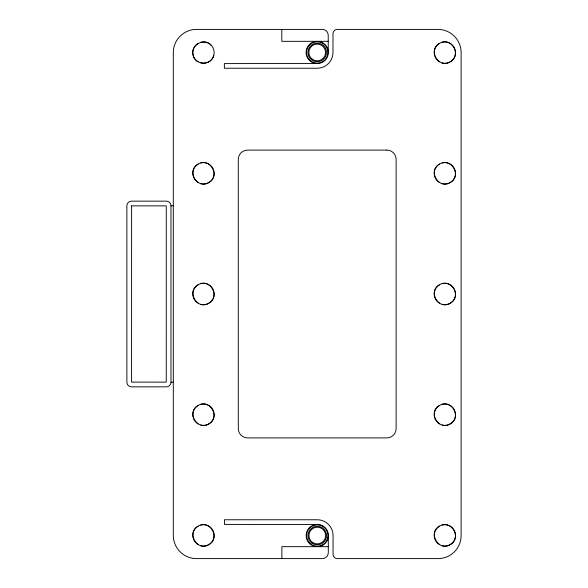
<?xml version="1.0" encoding="UTF-8"?>
<svg xmlns="http://www.w3.org/2000/svg" width="588" height="588" viewBox="0 0 588 588"><rect width="100%" height="100%" fill="white"/><g stroke="black" fill="none" stroke-linecap="round" stroke-linejoin="round"><path stroke-width="0.88" d="M213.789 55.375C211.533 65.628 195.429 65.628 193.165 55.375C189.998 45.364 203.94 37.309 211.026 45.063M198.141 164.059C186.006 170.469 197.201 189.858 208.821 182.552C220.956 176.143 209.762 156.753 198.141 164.059A10.68 10.68 0 0 0 198.141 182.552M439.53 43.365C427.395 49.774 438.589 69.163 450.21 61.858C462.344 55.448 451.15 36.059 439.53 43.365A10.68 10.68 0 0 0 439.53 61.858M198.141 284.754C186.006 291.163 197.201 310.552 208.821 303.246C220.956 296.837 209.762 277.448 198.141 284.754A10.68 10.68 0 0 0 198.141 303.246M439.53 164.059C427.395 170.469 438.589 189.858 450.21 182.552C462.344 176.143 451.15 156.753 439.53 164.059A10.68 10.68 0 0 0 439.53 182.552M198.141 405.448C186.006 411.857 197.201 431.247 208.821 423.941C220.956 417.531 209.762 398.142 198.141 405.448A10.68 10.68 0 0 0 198.141 423.941M439.53 284.754C427.395 291.163 438.589 310.552 450.21 303.246C462.344 296.837 451.15 277.448 439.53 284.754A10.68 10.68 0 0 0 439.53 303.246M198.141 526.142C186.006 532.552 197.201 551.941 208.821 544.635C220.956 538.226 209.762 518.837 198.141 526.142A10.68 10.68 0 0 0 198.141 544.635M439.53 405.448C427.395 411.857 438.589 431.247 450.21 423.941C462.344 417.531 451.15 398.142 439.53 405.448A10.68 10.68 0 0 0 439.53 423.941M439.53 526.142C427.395 532.552 438.589 551.941 450.21 544.635C462.344 538.226 451.15 518.837 439.53 526.142A10.68 10.68 0 0 0 439.53 544.635M281.88 558.6L281.88 546.664L328.302 546.686M281.806 29.4L281.806 41.336L328.229 41.314M315.55 63.475L224.366 63.6L224.366 68.237L317.211 68.237A15.78 15.78 0 0 0 332.992 52.457L332.992 33.773A4.373 4.373 0 0 1 337.365 29.4L437.906 29.4A23.211 23.211 0 0 1 461.117 52.611L461.117 535.543A23.057 23.057 0 0 1 438.06 558.6L337.365 558.6A4.292 4.292 0 0 1 333.073 554.308L333.073 535.543A15.78 15.78 0 0 0 317.285 519.763L224.447 519.763L224.447 524.4L315.624 524.525M170.983 205.8L170.983 382.2A4.645 4.645 0 0 1 166.345 386.845L131.528 386.845A4.645 4.645 0 0 1 126.883 382.2L126.883 205.8A4.645 4.645 0 0 1 131.528 201.155L166.345 201.155A4.645 4.645 0 0 1 170.983 205.8L173.306 205.8M170.983 382.2L173.306 382.2M328.302 536.866L328.302 552.639A5.961 5.961 0 0 1 322.349 558.6L196.517 558.6A23.211 23.211 0 0 1 173.306 535.389L173.306 52.611A23.211 23.211 0 0 1 196.517 29.4L322.349 29.4A5.88 5.88 0 0 1 328.229 35.28L328.229 51.134M316.381 41.344A11.143 11.143 0 0 0 306.098 53.288A11.143 11.143 0 0 0 318.042 63.563A11.143 11.143 0 0 0 328.317 51.626L327.854 49.172A11.143 11.143 0 0 0 318.872 41.439M318.946 546.561A11.143 11.143 0 0 0 327.935 538.828L328.398 536.374A11.143 11.143 0 0 0 318.123 524.437A11.143 11.143 0 0 0 306.179 534.712A11.143 11.143 0 0 0 316.454 546.656M442.102 404.382A10.68 10.68 0 0 1 455.546 414.694A10.68 10.68 0 0 1 442.102 425.006M442.102 162.994A10.68 10.68 0 0 1 455.546 173.306A10.68 10.68 0 0 1 442.102 183.618M442.102 42.299A10.68 10.68 0 0 1 455.546 52.611A10.68 10.68 0 0 1 442.102 62.923M442.102 283.688A10.68 10.68 0 0 1 455.546 294A10.68 10.68 0 0 1 442.102 304.312M442.102 525.077A10.68 10.68 0 0 1 455.546 535.389A10.68 10.68 0 0 1 442.102 545.701M200.714 283.688A10.68 10.68 0 0 1 214.157 294A10.68 10.68 0 0 1 200.714 304.312M200.714 404.382A10.68 10.68 0 0 1 214.157 414.694A10.68 10.68 0 0 1 200.714 425.006M200.714 42.299A10.68 10.68 0 0 1 214.157 52.611A10.68 10.68 0 0 1 200.714 62.923M198.141 61.858A10.68 10.68 0 0 1 198.141 43.365M200.714 162.994A10.68 10.68 0 0 1 214.157 173.306A10.68 10.68 0 0 1 200.714 183.618M200.714 525.077A10.68 10.68 0 0 1 214.157 535.389A10.68 10.68 0 0 1 200.714 545.701M131.602 205.866L131.587 382.119L166.264 382.134L166.279 205.881L131.602 205.866M386.845 150.094L247.577 150.094A9.283 9.283 0 0 0 238.294 159.377L238.294 428.623A9.283 9.283 0 0 0 247.577 437.906L386.845 437.906A9.283 9.283 0 0 0 396.128 428.623L396.128 159.377A9.283 9.283 0 0 0 386.845 150.094M310.552 60.807A10.68 10.68 0 0 0 327.766 54.045A10.68 10.68 0 0 0 313.308 42.52A10.68 10.68 0 0 0 310.552 60.807M311.419 59.711A9.283 9.283 0 0 0 326.391 53.839A9.283 9.283 0 0 0 313.816 43.813A9.283 9.283 0 0 0 311.419 59.711M312 58.991A8.357 8.357 0 0 0 325.473 53.699A8.357 8.357 0 0 0 314.161 44.681A8.357 8.357 0 0 0 312 58.991M311.272 544.363A10.68 10.68 0 0 0 327.935 536.344A10.68 10.68 0 0 0 312.654 525.922A10.68 10.68 0 0 0 311.272 544.363M312.059 543.216A9.283 9.283 0 0 0 326.546 536.241A9.283 9.283 0 0 0 313.257 527.179A9.283 9.283 0 0 0 312.059 543.216M312.581 542.445A8.357 8.357 0 0 0 325.62 536.168A8.357 8.357 0 0 0 313.661 528.017A8.357 8.357 0 0 0 312.581 542.445"/></g></svg>
